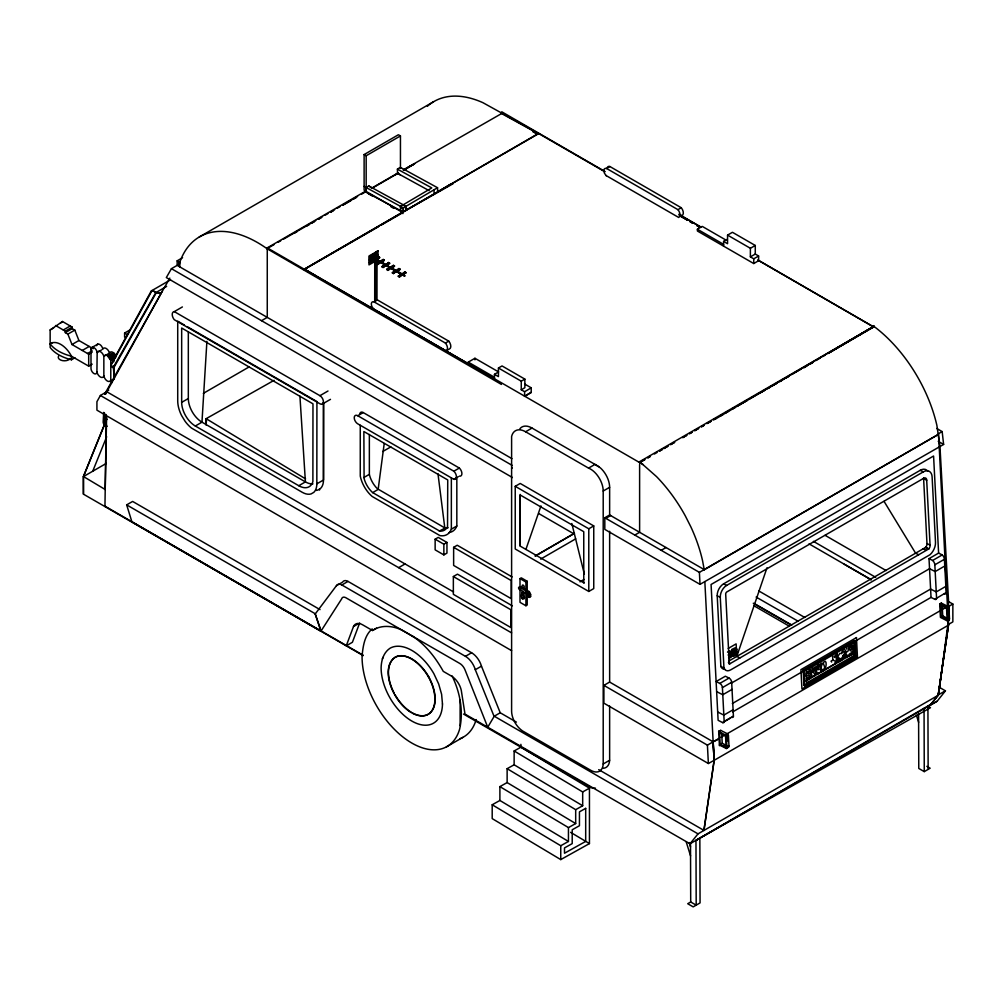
<?xml version="1.0" encoding="UTF-8"?>
<svg xmlns="http://www.w3.org/2000/svg" width="1003" height="1003" viewBox="0 0 1003 1003"><rect width="100%" height="100%" fill="white"/><g stroke="black" fill="none" stroke-linecap="round" stroke-linejoin="round"><path stroke-width="1.5" d="M261.52 320.697L267.262 317.374L267.262 247.616M304.473 270.334L304.473 269.105L538.473 133.437L604.872 171.776M184.477 325.085L177.719 321.186L177.719 400.861A24.022 13.866 60 0 0 181.593 415.568L185.028 421.197A24.022 13.866 60 0 0 191.46 428.043L302.191 492.272A20.712 11.961 60 0 0 311.093 493.927L313.801 492.36A20.712 11.961 60 0 0 316.835 483.835L316.923 401.551L187.185 326.639M319.531 490.041L319.531 489.213M323.568 402.366L323.493 479.998A20.712 11.961 60 0 1 320.458 488.524L317.75 490.078A20.712 11.961 60 0 1 316.158 490.392M400.448 135.932L366.17 155.753L366.17 191.372L364.114 190.181L364.114 154.575L398.392 134.753L400.448 135.932L400.448 168.454M402.88 213.614L402.88 212.623L365.669 191.134L365.669 192.037L403.382 212.084L403.294 207.884L364.114 186.408M400.297 174.911L397.464 173.268L397.464 169.068L400.322 167.363L437.546 187.724L437.684 191.912L304.498 269.18L315.306 275.599M598.854 466.633L532.029 428.055L525.597 431.766A20.311 11.723 60 0 0 511.605 436.556L511.605 711.077A16.612 9.591 60 0 0 524.218 731.889L590.767 770.304A17.628 10.18 60 0 0 603.204 763.973L609.636 760.261L609.636 706.062M719.076 738.885L713.146 741.819L609.636 682.065L609.636 531.277M948.449 618.901L948.437 625.07L948.111 618.889M948.462 615.817L948.487 606.577L952.85 604.057L952.85 621.898L948.487 624.405L938.206 695.28L698.013 833.857L690.014 843.786L465.003 714.123L461.606 692.434A14.468 8.35 60 0 0 451.45 676.097L443.276 671.371C435.741 657.868 425.899 645.092 412.923 636.429M511.944 458.647L179.825 266.898L179.825 262.197A115.947 66.938 60 0 1 267.262 248.857L267.287 248.832M938.206 695.28L948.462 625.145L714.111 760.349L713.146 741.819L714.111 760.211L703.968 830.409L598.728 769.64M923.587 478.055L927.01 544.253A3.423 2.094 -63.2 0 1 925.656 547.337L928.74 548.892A3.423 2.094 -63.2 0 0 930.094 545.808L926.659 479.61A4.075 2.495 -63.2 0 0 924.026 478.092L726.774 591.971A1.893 1.166 -63.2 0 0 725.683 594.002L729.294 664.086L928.803 548.904M96.915 371.837L97.166 352.479A4.438 2.558 60 0 0 94.081 347.74A4.438 2.558 60 0 0 90.997 348.919L90.997 368.427A4.175 2.407 60 0 0 93.956 373.542A4.175 2.407 60 0 0 96.915 371.837A5.04 2.909 60 0 0 100.375 376.99A5.04 2.909 60 0 0 103.848 375.837L103.848 356.341A5.053 2.909 60 0 0 100.513 351.74A5.053 2.909 60 0 0 97.166 352.479L101.692 349.871M106.343 416.483L104.951 506.502M106.657 419.078L83.412 476.513L105.202 489.514L106.594 416.96L105.779 414.339M808.268 673.765L807.891 672.173M205.979 424.557L206.142 418.677L274.082 380.338M205.991 424.708L206.179 419.104M103.698 412.383L103.171 421.849A2.921 1.68 60 0 0 103.76 424.018L107.221 426.262M105.879 415.242L105.528 421.473A1.755 1.016 60 0 0 105.716 422.439L104.187 423.354A1.755 1.016 60 0 1 103.986 422.363L104.5 413.023M104.788 419.605L105.014 415.555M206.906 341.346L201.967 422.163L195.322 426.012A19.308 11.146 60 0 1 181.668 402.366L181.668 328.019L312.974 403.82L312.886 481.553A20.75 11.986 60 0 1 298.769 485.728L195.322 426.012M206.129 424.62L206.455 420.282M384.212 443.514L378.156 489.426L372.665 492.598L371.912 491.909A17.853 10.306 60 0 1 364.089 478.481L363.863 431.516L447.739 479.948L447.539 526.751A21.339 12.324 60 0 1 439.815 531.139L372.665 492.598M442.473 703.993L441.608 694.277L438.675 683.971L433.885 673.715A43.819 25.301 60 0 0 390.042 648.239C383.698 652.426 381.428 660.024 381.127 667.246A43.38 25.05 60 0 0 411.23 720.706A43.38 25.05 60 0 0 442.473 703.993L442.499 703.981M428.369 676.774A33.425 19.295 60 0 0 394.931 657.391C390.129 660.563 388.349 666.305 388.199 671.784A33.024 19.07 60 0 0 420.069 715.791A33.024 19.07 60 0 0 428.369 676.774L428.62 676.624A33.024 19.07 60 0 1 433.434 708.256A33.024 19.07 60 0 1 412.584 713.02M428.62 676.624A33.425 19.295 60 0 0 395.195 657.253C390.393 660.413 388.612 666.155 388.449 671.634A33.024 19.07 60 0 0 394.292 693.361M938.708 686.942L945.44 690.841L937.178 701.197L930.295 705.059L938.57 694.703L948.487 619.954M703.893 830.459L714.224 760.274L708.369 763.521L603.894 703.178L603.894 685.375L609.636 682.065M938.156 695.305L948.487 625.132M179.825 266.898L178.898 266.359L179.825 262.197M378.582 256.755L375.511 258.536L378.582 256.755L379.61 257.345L376.539 259.125L376.589 299.747L376.777 259.438L375.398 258.837L374.633 259.601M520.645 589.037L519.617 589.639L528.18 594.578L529.07 597.437L529.622 595.406A4.501 2.595 60 0 0 528.18 592.209L519.617 587.256L520.645 586.667L529.208 591.607A4.501 2.595 60 0 1 530.65 594.817L530.524 596.76L529.459 596.296M739.863 657.993L736.779 656.426L766.994 567.761M525.911 549.418L540.968 505.888M358.435 623.703L353.495 626.549L346.248 645.832L352.404 642.271L359.663 622.988M92.727 471.209L106.669 436.769M106.744 419.179L83.425 476.601L83.437 494.166L363.211 655.611M522.889 591.256L524.093 593.024M383.058 657.329L382.331 658.908M731.826 653.843L729.407 655.235L728.278 654.658L730.698 653.266L731.826 653.843L731.576 656.677L728.893 658.695M728.604 657.642L730.635 656.94L731.099 654.997L729.971 654.42L728.78 656.978M105.428 394.242L161.307 293.014L155.515 292.563A5.115 2.946 60 0 0 150.701 292.964L111.834 363.851A2.144 1.241 60 0 0 111.534 365.756L111.822 366.371A2.144 1.241 60 0 0 113.176 367.612L113.627 367.675A2.144 1.241 60 0 0 114.392 366.734L156.042 293.139M453.481 591.908L106.807 391.759L100.388 395.47L96.927 401.689L96.927 410.164L511.605 650.659M104.638 394.192L162.436 290.983M105.428 394.192L106.807 391.759M182.584 257.696L177.167 260.818L178.898 261.821L178.898 266.359L177.167 265.369L171.438 268.679L166.322 277.568L512.295 477.441L511.605 477.829M169.833 278.119L161.37 292.838L155.791 292.663A5.115 2.946 60 0 0 150.45 292.487L111.596 363.374A2.144 1.241 60 0 0 111.584 365.894L111.985 366.446A2.144 1.241 60 0 0 113.389 367.198L155.791 292.663L166.636 286.394M729.795 651.912L731.237 652.765L731.701 651.963L730.309 651.574L728.617 652.677M839.85 653.241L837.467 657.216L841.128 659.071L841.204 660.526L837.543 658.67M841.128 659.071C846.77 650.997 845.165 649.869 841.091 653.806C844.413 644.29 849.428 653.643 842.909 658.131L846.068 656.138L846.494 657.479M516.407 722.122L500.221 712.769L481.465 666.155A15.045 8.688 60 0 0 471.598 652.765L348.016 581.414A8.588 4.952 60 0 0 342.587 582.141L336.431 585.702L315.218 613.961L320.922 631.213L341.572 599.017A6.269 3.623 60 0 1 345.834 597.725L459.487 663.284A8.739 5.04 60 0 1 465.079 670.004L487.734 727.238L494.253 716.217L698.013 833.857M810.374 670.205C812.417 668.123 811.364 674.919 809.672 671.722C803.98 675.658 812.204 672.148 811.928 675.621A2.345 1.429 -63.2 0 1 811.427 677.1L809.421 679.094A5.316 3.247 -63.2 0 1 808.017 679.583L806.537 680.021A7.159 4.388 -63.2 0 1 806.437 678.241C808.054 678.341 814.047 674.392 807.603 675.922A2.721 1.667 -63.2 0 1 806.55 675.094C804.669 671.308 813.646 670.042 807.929 668.976M378.996 261.144L376.539 259.727L379.61 257.345M728.679 653.567L730.171 652.389L731.237 652.765M938.62 694.628L945.44 690.841M930.295 705.059L938.294 695.117M849.566 648.251L851.158 647.085L851.923 647.951A1.404 0.865 -63.2 0 1 851.484 648.891C847.209 651.762 853.114 649.806 852.199 652.477C846.432 654.533 848.977 657.93 852.914 653.241A2.909 1.78 -63.2 0 0 853.566 650.897M179.788 262.41L178.898 261.821M946.87 619.804L941.178 616.82L940.588 605.336L946.318 608.257A2.608 1.504 60 0 1 946.594 609.034L947.108 618.976A1.755 1.016 60 0 1 946.932 619.741M375.511 259.125L373.028 257.52L375.147 259.338L373.028 257.52L375.511 258.536M735.349 650.182L734.823 650.684L735.951 651.26C739.913 650.922 735.224 656.626 733.231 656.275L732.102 655.711L731.776 649.543L734.723 647.938L735.939 648.289M735.951 651.26C739.261 648.389 734.635 647.411 732.905 650.12L731.776 649.543M353.495 626.549A13.841 7.986 60 0 1 362.547 624.769L372.489 630.511C381.265 624.48 393.427 625.684 402.579 630.498M372.213 628.894C364.465 635.388 363.048 646.358 362.083 655.799A70.373 40.634 60 0 0 404.41 738.133A70.373 40.634 60 0 0 459.637 729.118C463.699 711.215 460.013 692.296 452.115 675.959M727.488 652.113L729.72 650.922L731.701 651.963M834.784 652.389L837.229 653.63L834.208 656.639L834.571 657.379L836.163 656.1L836.464 661.842L834.697 663.058L835.361 663.898M849.14 648.991C845.742 647.474 856.299 642.798 852.425 649.305L853.566 650.897M74.949 357.77L71.476 359.776A40.571 23.42 0 0 1 50.15 347.464L50.15 329.949L62.487 321.512L72.241 327.154L72.241 328.633L65.308 332.632L65.308 331.153L55.541 325.511M60.318 323.292L62.487 321.512M846.77 647.838L846.833 649.217M376.614 259.764L374.746 259.764L374.708 301.201M805.585 675.909L806.287 675.395M817.583 674.166L818.323 673.038L816.73 673.239L816.442 667.848L817.721 667.108L817.846 668.813L818.649 668.813L818.812 665.064L816.367 663.823M838.859 661.88L839.398 660.35L837.618 661.178L837.229 653.63M734.133 653.831L735.487 651.373M828.014 353.457L873.337 326.765L873.676 325.636M579.997 581.853L583.997 579.421M450.385 184.289L437.684 191.912L538.824 133.524M437.546 187.724L406.014 206.305L403.156 204.788L400.46 206.38L400.561 210.542M531.226 392.298L524.619 396.185L524.619 391.722L531.226 387.822L524.694 384.049M816.016 360.516L820.04 358.134M825.344 355.024L822.711 356.566M948.487 616.983L948.487 599.781L939.961 446.548L936.89 425.422A109.578 63.264 60 0 0 873.939 326.389L828.077 353.407L873.726 326.991L757.955 260.015M715.954 418.715L873.964 326.188M379.861 262.059L376.175 259.927L373.003 261.77L371.975 261.181L375.147 258.749M373.003 261.77L376.175 259.338L379.861 261.47L376.777 263.25L377.805 264.441L380.889 262.059L377.805 264.441M384.437 264.291L381.215 262.422L384.299 260.053L383.271 259.451L380.187 261.244L376.539 259.125M376.777 263.839L378.833 262.648M381.215 261.231L383.271 259.451M381.215 262.422L384.299 260.053M383.096 267.5L386.18 265.118L383.096 267.5L382.068 266.898L385.152 264.529L380.889 262.059M385.516 264.905L388.587 262.523L389.615 263.125L386.544 265.494L389.101 266.974M382.068 266.898L385.152 264.529M386.544 264.316L388.587 262.523M389.615 263.125L386.544 264.905L390.393 267.726M387.923 270.384L391.095 267.951L387.923 270.384L386.895 269.193L390.067 267.362L386.18 265.118M390.393 267.124L393.464 265.344L394.492 265.933L391.421 268.315L394.781 270.258M386.895 269.782L390.067 267.362M391.421 267.124L393.464 265.344M391.421 268.315L394.492 265.933M401.802 274.308L404.886 271.938L401.802 274.308L396.925 271.5L400.009 269.117L398.981 268.528L395.897 270.308L391.408 267.726M393.414 273.556L396.586 271.123L393.414 273.556L392.386 272.954L395.558 270.522L391.095 267.951M392.386 272.954L395.558 270.522M396.925 271.5L400.009 269.117M399.37 276.991L402.542 274.559L399.37 276.991L398.341 276.402L401.513 273.969L396.586 271.123M398.341 276.402L401.513 273.969M402.542 275.148L404.786 276.038L402.83 274.308L405.914 272.528L404.886 271.938M402.83 274.91L405.914 272.528M404.422 276.239L404.786 275.436L402.83 274.308M639.613 462.596L644.979 459.474L639.613 462.546L638.623 462.019M694.766 430.638L698.803 428.306L694.816 430.676M701.498 426.739L704.194 425.184M706.889 423.63L710.926 421.285M713.622 419.73L716.318 418.163M720.355 415.831L723.05 414.264M725.733 412.709L728.429 411.142M732.478 408.81L735.161 407.243M737.857 405.688L747.285 400.222M749.981 398.667L764.787 390.092M767.483 388.525L776.911 383.071M779.607 381.504L789.022 376.05M791.718 374.495L801.146 369.029M803.842 367.474L813.27 362.008M535.263 556.038L574.456 533.32L535.251 555.95M699.843 838.157L700.069 902.913L693.198 906.875L687.707 903.728L690.703 901.998L696.195 905.145L695.969 840.351L930.483 704.482M199.221 237.034L433.547 101.742M50.15 329.949L53.623 327.956M63.289 329.987L70.223 325.988M65.308 331.153L72.241 327.154M92.163 364.152L88.69 366.145L71.476 356.215A40.571 23.42 0 0 1 50.15 343.904L52.457 342.562M65.308 332.632L67.878 334.124L74.811 330.112L78.924 340.506L93.166 348.731M151.516 290.795L170.497 279.85M67.878 334.124L71.99 344.518L78.924 340.506M82.271 350.448L89.204 346.449M405.889 206.279L406.115 210.517L406.014 206.305L368.803 185.969L366.07 187.536L366.17 191.749M92.075 347.414L97.73 344.154M90.997 348.919L93.266 347.615M365.669 191.134L267.262 247.854L494.466 379.034L494.466 374.32L498.478 372M371.386 188.351L397.464 173.268L429.121 190.633M267.262 248.543L273.995 244.657M278.044 242.325L280.74 240.77M283.435 239.215L315.782 220.572M318.478 219.018L322.527 216.686M325.223 215.131L327.918 213.576M330.614 212.022L334.663 209.702M337.359 208.148L340.055 206.593M342.75 205.038L357.582 196.488M361.619 194.156L364.315 192.601M372.878 187.774L398.404 173.043L395.696 174.597M413.286 164.53L403.82 169.921L414.74 163.702L404.309 169.72M294.243 233.273L296.938 231.743M306.366 226.277L309.062 224.76M311.757 223.155L314.453 221.65M318.503 219.268L321.198 217.714M330.626 212.272L333.322 210.705M342.75 205.264L350.837 200.675M353.532 199.045L356.228 197.566M87.537 353.495L92.163 350.824M124.61 337.184L124.61 333.034L130.265 329.774M71.99 344.518L88.69 354.159L92.163 352.153M174.296 311.62L319.907 395.683A4.952 2.859 60 0 1 323.405 401.752A4.952 2.859 60 0 1 319.907 403.77L174.296 319.706A5.667 3.272 60 0 1 172.24 314.478A5.667 3.272 60 0 1 174.296 311.62L182.396 306.943M110.606 359.876L116.26 356.617L112.975 352.404A5.316 3.072 60 0 0 109.503 353.081L103.848 356.341A5.316 3.072 60 0 1 107.321 355.676L110.781 360.34L110.781 379.849A4.438 2.558 60 0 0 111.797 382.757M107.685 355.927L113.326 352.667M108.036 356.215L113.69 352.956M108.387 356.529L114.041 353.269M108.725 356.88L114.38 353.62M109.051 357.256L114.706 353.996M109.365 357.645L115.019 354.385M109.653 358.071L115.307 354.799M109.929 358.497L115.583 355.238M110.18 358.949L115.834 355.689M110.405 359.413L116.06 356.153M115.307 357.732L110.781 360.34A4.476 2.583 60 0 1 113.803 359.312L113.815 361.77M304.473 269.343L378.62 226.615M381.316 225.061L402.88 212.623M106.03 391.697L108.725 390.142M375.837 252.092L378.018 250.838L378.018 259.739L368.979 264.905L368.979 256.016L378.018 250.85M103.986 422.363L105.528 421.473M181.668 402.366L188.326 398.53L188.326 331.918M203.333 393.364L249.22 366.872M374.069 301.878L377.416 299.947L448.767 341.145A5.579 3.222 60 0 1 449.269 349.057L445.921 350.987L447.137 349.922A5.579 3.222 60 0 0 445.432 343.076L374.069 301.878A4.689 2.708 60 0 0 371.937 306.642L373.73 309.125L468.263 363.901L468.263 362.121L474.946 358.272L498.529 371.887M606.238 175.726L604.458 173.231A4.689 2.708 60 0 1 606.589 168.479L609.924 166.548L681.275 207.746A5.579 3.222 60 0 1 681.777 215.658L679.106 214.103M106.255 463.424L83.425 476.601L83.437 494.166M320.922 631.213L131.907 521.848L126.666 504.873L132.634 501.437L320.032 609.623M319.907 395.683L328.006 391.007M322.377 404.021L330.488 399.344M445.432 343.076L448.767 341.145M606.589 168.479L677.94 209.665L681.275 207.746M458.233 476.764L453.845 479.309L357.557 423.705A4.952 2.859 60 0 1 354.247 417.649A4.952 2.859 60 0 1 357.745 415.731L363.236 412.572L459.336 468.05A5.191 2.996 60 0 1 461.894 473.579A5.191 2.996 60 0 1 459.336 476.137M723.602 246.136L723.602 241.41L727.564 243.704L727.564 235.116L750.382 248.28L750.382 256.881L755.272 254.06L758.619 256.003L758.619 260.717L753.742 263.538L697.386 231.003L697.386 229.223L702.276 226.402L725.859 240.018M727.564 235.116L732.441 232.295L755.272 245.472L755.272 254.06M498.441 368.013L502.039 365.945L524.857 379.109L524.857 387.71L521.259 389.778L521.259 381.19L498.441 368.013L498.441 376.614L494.466 374.32M298.769 485.728L305.413 481.891A20.75 11.986 60 0 0 312.961 483.835M723.602 241.41L727.263 239.303M316.835 483.835L323.493 479.998L323.493 402.316M750.382 248.28L755.272 245.472M521.259 381.19L524.857 379.109M363.863 477.516L369.355 474.344L369.355 434.487M750.382 256.881L753.742 258.824L758.619 256.003M524.544 396.398L531.226 392.549L531.226 387.822M357.745 415.731L453.845 471.222L459.336 468.05M511.605 465.868L512.295 465.467L171.438 268.679M511.605 468.313L512.295 467.925M336.431 585.702A8.588 4.952 60 0 1 341.847 584.975L348.016 581.414M515.229 486.317L520.206 483.446L593.751 525.923L593.751 588.585L588.786 591.457L515.229 548.992L515.229 486.317L588.786 528.794L593.751 525.923M439.301 531.063L445.307 527.967A21.339 12.324 60 0 0 448.191 527.703M360.265 425.272L360.265 476.061A22.956 13.252 60 0 0 372.151 496.46L439.991 535.627A26.442 15.271 60 0 0 451.35 529.17L456.829 526.011L456.829 477.804M435.139 539.175L438.223 537.395L446.949 542.435L446.949 553.117L443.865 554.897L435.139 549.857L435.139 539.175L443.865 544.215L446.949 542.435M315.218 613.961L321.123 631.088M398.642 567.66L405.062 563.949M525.597 431.766L588.548 468.113L594.98 464.402L600.396 467.899A17.916 10.343 60 0 1 609.636 487.308L609.636 514.978L604.809 517.761L604.809 529.396L700.019 584.36L943.622 444.429L942.156 431.591L936.789 428.494M453.632 547.325L511.191 580.549L511.191 598.653L453.632 565.429L453.632 547.325L457.23 545.243L512.107 576.926M639.613 462.546L639.613 461.668L873.939 326.389M654.395 454.008L657.078 452.466M701.561 426.776L704.256 425.222M708.306 422.89L711.002 421.323M713.697 419.768L716.393 418.213M720.442 415.881L723.138 414.327M725.833 412.76L728.542 411.205M732.579 408.873L735.274 407.318M737.982 405.751L747.423 400.31M760.901 392.524L764.95 390.18M767.646 388.625L770.342 387.07M773.05 385.516L777.087 383.171M779.782 381.616L782.49 380.062M786.528 377.717L789.223 376.163M453.356 576.537L510.903 609.761L510.903 627.565L453.356 594.34L453.356 576.537L457.468 574.167L512.345 605.85M603.204 763.973L603.204 491.019L609.636 487.308M372.489 630.511L376.539 628.166M605.825 518.338L610.639 515.567M540.655 559.097L575.684 538.849M520.005 578.606L521.297 577.853L527.202 581.276L527.202 605.01L525.923 605.749L520.005 602.339L520.005 578.606L525.923 582.016L527.202 581.276M522.137 593.224C523.303 588.723 519.642 597.224 522.701 599.293C527.051 593.926 519.905 588.962 524.042 598.879M528.18 592.209L529.208 591.607M528.18 594.578L529.208 593.989M522.137 598.39L523.165 597.801M523.466 597.964L524.494 597.374M528.18 596.233L529.208 595.632M529.622 595.406L530.65 594.817M634.799 535.063L639.613 532.292L639.613 464.452M528.907 597.362L530.65 596.459M341.847 584.975L465.43 656.326L471.598 652.765M661.203 550.321L666.017 547.538M500.221 712.769L494.053 716.33L475.297 669.716L481.465 666.155M938.482 433.71L942.156 431.591M604.809 517.761L699.392 572.362L938.545 434.299L947.471 606.539M703.843 570.005L938.545 434.299M724.755 669.239A9.441 5.78 -63.2 0 1 720.869 666.456L717.208 595.782A9.541 5.83 -63.2 0 1 723.539 583.884L920.24 470.307A11.71 7.159 -63.2 0 1 927.675 471.084M446.348 746.922L462.884 737.368M723.953 668.011L720.279 597.337A9.541 5.83 -63.2 0 1 726.611 585.439L923.324 471.861A11.71 7.159 -63.2 0 1 932.113 476.926L935.498 542.247A11.058 6.77 -63.2 0 1 930.032 554.697L730.623 669.916A9.441 5.78 -63.2 0 1 723.953 668.011L720.869 666.456M728.203 648.452L736.127 643.876L736.49 650.847M732.541 649.806L735.224 648.928L732.641 651.637L732.541 649.806L733.669 650.383L736.352 649.493L733.77 652.213L733.669 650.383M728.316 655.373L729.444 655.949L731.099 654.997M728.705 661.102L925.719 547.35M946.155 592.56L934.796 599.305L931.035 597.399L929.016 558.633L938.607 553.092L942.243 554.922A4.175 2.407 60 0 1 944.425 559.273L946.155 592.56A2.57 1.479 60 0 1 944.387 593.763M729.043 678.078L725.357 676.21L716.104 681.551L719.803 683.419L729.043 678.078A3.485 2.019 60 0 1 731.663 682.266L733.419 716.129A2.332 1.354 60 0 1 731.877 717.258M929.016 558.633L932.64 560.464L942.243 554.922M934.796 599.305A2.57 1.479 60 0 0 936.564 598.101L934.834 564.814L944.425 559.273M938.607 553.092L933.58 456.014L711.077 584.486L718.123 720.317L722.624 722.599A2.332 1.354 60 0 0 724.166 721.47L722.411 687.607L731.663 682.266M731.275 683.181L929.543 568.701L935.185 571.56L944.776 566.018M732.04 689.4L722.787 694.74L716.631 691.631M732.328 703.529L930.596 589.062L936.238 591.92L945.829 586.379M733.093 709.76L723.84 715.101L717.684 711.992M803.19 670.129L854.318 640.604L855.095 640.992L855.885 656.25L804.757 685.776L803.98 685.388L803.19 670.129L803.955 670.518L855.095 640.992M732.729 711.892L803.24 671.17L804.017 671.559M931.035 597.399L854.38 641.657L854.318 640.604M810.349 667.296L812.794 668.525L818.812 665.064M724.166 721.47L733.419 716.129M722.624 722.599L730.548 718.023M836.464 661.842L832.803 659.987L831.036 661.203L831.7 662.043M812.794 668.525C811.427 672.386 814.95 672.649 814.035 669.239L815.289 668.512L815.564 673.903L814.047 675.495L814.862 675.734M811.314 677.439L814.01 675.884M818.034 673.552L835.537 663.447M839.574 661.115L842.257 659.573M846.294 657.241L848.989 655.686M805.71 680.974L852.174 654.157L854.468 655.323L853.829 642.81L806.036 670.393L806.688 682.918L854.468 655.323M726.322 748.514L728.379 747.323A2.921 1.68 60 0 0 728.968 745.843L728.441 735.776A3.774 2.182 60 0 0 727.676 733.895L720.756 730.385L718.7 731.576L725.62 735.074A3.774 2.182 60 0 1 726.385 736.954L726.912 747.034A2.921 1.68 60 0 1 726.322 748.514L719.402 745.003M939.723 603.956L941.265 603.066L948.186 606.564A3.774 2.182 60 0 1 948.951 608.445L949.477 618.525A2.921 1.68 60 0 1 948.888 620.004L947.346 620.895L940.413 617.384L939.723 603.956L946.644 607.454A3.774 2.182 60 0 1 947.409 609.335L947.935 619.415A2.921 1.68 60 0 1 947.346 620.895M803.98 685.388L810.712 681.501M813.395 679.946L816.091 678.392M820.128 676.06L822.824 674.505M825.507 672.963L828.202 671.408M832.239 669.076L834.935 667.522M837.618 665.967L840.313 664.412M849.729 658.971L853.766 656.639M603.894 685.375L707.416 745.141L719.051 738.409M721.107 737.23L946.117 607.316M725.62 735.074L727.676 733.895M946.644 607.454L948.186 606.564M726.385 736.954L728.441 735.776M947.409 609.335L948.951 608.445M725.57 736.653A2.608 1.504 60 0 0 725.294 735.876L719.565 732.955L720.167 744.452L722.223 743.261L726.811 745.593M941.178 616.82L942.72 615.942L947.321 618.262M721.483 744.514L719.427 745.705L718.675 731.062L720.756 730.385M726.912 747.034L728.968 745.843M947.935 619.415L949.477 618.525M690.014 843.786L937.178 701.197M918.585 713.421L918.773 768.461L924.264 771.62L930.157 768.21L926.86 766.33M403.156 204.825L431.779 187.925L397.364 169.106M403.143 170.008L501.375 113.69M376.84 255.364L378.018 254.699M374.345 260.366L369.518 263.125L369.518 262.234L376.752 258.097L376.752 258.987M382.732 451.513L390.844 446.887M695.969 840.351L930.483 707.692L927.8 706.137M453.13 183.699L403.382 211.809L400.548 210.266M514.138 764.787L507.129 768.687L575.684 809.659L582.68 805.76L514.138 764.787L514.138 750.971L520.896 747.197L589.451 788.17L589.451 843.586L560.752 859.596L492.197 818.611L492.197 804.77L499.895 800.469L568.45 841.442L560.752 845.742L492.197 804.77M499.895 786.615L507.129 782.578L575.684 823.563L568.45 827.588L499.895 786.615L499.895 800.469M514.138 750.971L582.68 791.944L589.451 788.17M733.832 651.649L734.585 651.286M820.203 665.679C818.059 665.766 821.432 662.507 822.46 663.372C821.77 665.177 819.965 668.913 822.56 669.954C828.089 667.446 819.978 662.807 825.356 661.278C826.973 662.243 826.234 670.092 822.698 671.358A3.636 2.232 -63.2 0 1 821.733 671.458A4.376 2.683 -63.2 0 1 820.68 670.731L820.203 665.679L817.758 664.437M845.115 652.577L847.761 651.486L848.663 649.38M595.481 788.182L591.231 787.806L463.511 714.061M735.738 650.521L736.403 651.436M920.24 470.307L923.324 471.861M923.65 478.682L926.734 480.236M927.023 543.563L930.094 545.118M925.531 547.462L928.615 549.017M923.186 548.804L926.27 550.371M918.673 554.747L915.601 553.192L884.057 501.387M944.726 617.898L948.888 620.004M723.539 583.884L726.611 585.439M855.108 655.862L855.885 656.25M844.702 653.918L848.362 655.774M842.996 655.423L845.441 656.664M717.208 595.782L720.279 597.337M815.564 673.903L811.903 672.06L810.449 673.891M730.811 655.348L731.939 655.924M730.034 655.536L731.162 656.112M728.379 662.394L730.146 663.572A1.818 1.116 -63.2 0 1 729.294 663.547L729.281 663.76M724.216 745.216L728.379 747.323M720.167 744.452L725.946 747.373A1.755 1.016 60 0 0 726.097 746.596L725.583 736.653M427.391 106.255A115.947 66.938 60 0 1 482.97 102.707L538.448 133.424M368.715 185.981L370.872 187.222M400.485 207.496L403.319 209.038M538.36 133.788L501.174 113.314M754.118 603.455L791.781 625.032M690.089 221.676L692.81 223.23L690.089 221.688M756.112 597.061L798.162 621.246M753.291 603.267L791.279 625.107M679.395 214.805L701.084 227.317M757.992 260.178L873.337 326.777M606.05 175.525L678.692 217.463L679.645 216.523A5.579 3.222 60 0 0 677.94 209.665M697.386 229.223L723.602 244.356M938.231 441.307L943.622 444.429M364.114 154.575L366.17 155.753M368.327 193.667L372.314 195.974M390.919 206.718L393.577 208.248M378.595 257.345L379.61 257.934M383.271 260.053L384.299 260.642M388.6 263.125L389.628 263.714M393.464 265.933L394.492 266.522M400.009 269.707L398.981 268.528M404.886 272.528L405.914 273.117M381.215 261.833L385.516 264.316M396.925 270.91L401.802 273.719M402.542 274.559L404.422 275.649M380.889 262.648L385.152 265.118M386.18 265.707L390.067 267.951M391.095 268.541L395.558 271.123M396.586 271.713L401.513 274.559M376.777 263.25L377.805 263.839M382.068 266.309L383.096 266.898M371.975 260.579L373.003 261.181M386.895 269.193L387.923 269.782M392.386 272.365L393.414 272.954M398.341 275.8L399.37 276.402M948.788 601.712L952.85 604.057M825.105 535.339L886.125 570.569M813.42 541.357L875.694 577.327M809.057 543.864L871.331 579.834L844.25 564.225M521.259 389.778L524.619 391.722M468.263 362.121L494.466 377.253M304.473 269.105L643.312 464.69M267.262 248.857L501.425 384.437M758.795 590.943L804.732 617.459M609.636 514.978L704.219 569.591L702.564 560.715A109.578 63.264 60 0 0 690.866 526.888L685.287 515.855A109.578 63.264 60 0 0 656.539 476.613L639.613 461.668M754.03 605.812L789.298 626.185M538.724 513.536L573.403 533.558M584.222 583.082L520.206 546.121L520.206 494.416M124.61 333.034L127.318 334.588M72.241 328.633L74.811 330.112M100.388 395.47L511.605 632.88M126.666 504.873L315.418 613.849M104.951 506.164L363.211 655.272M501.763 111.784L604.784 171.388M679.332 214.529L701.022 227.079M402.805 630.586L413.173 636.604M570.632 832.34L589.451 843.586M206.142 418.677L305.589 478.895M104.136 423.316L106.468 424.821M816.831 668.412L817.019 668.876A4.376 2.683 -63.2 0 0 817.646 669.452A3.636 2.232 -63.2 0 0 819.037 669.502M916.429 715.264L918.623 722.336M686.165 841.718L690.54 855.872M689.199 842.545L690.515 846.946M571.823 523.491L584.36 574.205M369.355 474.344L369.58 475.309A17.853 10.306 60 0 0 377.404 488.737L444.793 527.904L437.972 473.717M104.976 488.135L105.202 489.514M113.627 367.675L114.392 378.156M113.389 367.198L114.141 377.68M299.922 396.122L305.413 481.891L201.967 422.163A19.308 11.146 60 0 1 188.326 398.53M948.362 612.407L948.587 616.669M942.206 605.887L942.72 615.942M941.265 603.066L941.566 609.034M851.597 643.199L851.76 646.333M851.083 642.76L851.234 645.606M832.578 655.674L832.803 659.987M803.955 670.518L804.757 685.776M736.641 653.643L736.779 656.426M732.905 650.12L733.231 656.275M729.407 655.235L729.444 655.949M727.702 736.892L727.927 741.154M721.696 733.206L722.223 743.261M704.833 581.577L714.111 760.349M699.392 572.362L700.019 584.36M707.416 745.141L708.369 763.521M433.986 189.83L434.123 194.018M927.925 706.125L928.139 769.376M924.051 708.356L924.264 771.62M690.503 842.771L690.703 901.998M376.175 259.338L376.313 300.01M375.975 260.053L376.025 300.085M375.511 260.667L375.561 300.699M375.122 260.441L375.185 302.016M374.758 260.655L374.821 300.687M753.742 258.824L753.742 263.538M588.786 528.794L588.786 591.457M583.759 582.756L583.759 531.69L520.244 495.018L520.244 546.096M582.68 791.944L582.68 805.76M575.684 809.659L575.684 823.563M568.45 827.588L568.45 841.442M560.752 845.742L560.752 859.596M525.923 582.016L525.923 605.749M520.896 744.339L520.896 747.197M507.129 768.687L507.129 782.578M474.946 358.272L474.946 359.814M460.126 699.668L460.126 725.696M451.35 477.867L451.35 529.17M443.865 544.215L443.865 554.897M177.167 260.818L177.167 265.369M113.815 365.945L113.891 379.272M88.69 354.159L88.69 366.145M71.476 359.776L71.476 356.215A19.922 11.497 60 0 0 50.15 343.904M519.867 428.782A20.311 11.723 60 0 1 532.029 428.055M588.548 468.113A17.916 10.343 60 0 1 603.204 491.019M609.636 760.261A17.628 10.18 60 0 1 603.204 768.285M465.43 656.326A15.045 8.688 60 0 1 475.297 669.716M411.368 712.331A33.024 19.07 60 0 1 394.981 694.615M476.174 719.577A70.373 40.634 60 0 1 460.114 738.634M374.796 301.163A4.689 2.708 60 0 1 377.416 299.947M719.803 683.419A3.485 2.019 60 0 1 722.411 687.607M932.64 560.464A4.175 2.407 60 0 1 934.834 564.814M607.304 167.752A4.689 2.708 60 0 1 609.924 166.548M105.114 422.764A2.921 1.68 60 0 1 104.788 421.837M110.781 379.849A5.04 2.909 60 0 1 107.321 381.002A5.04 2.909 60 0 1 103.848 375.837M109.503 353.081A5.053 2.909 60 0 0 106.168 348.48A5.053 2.909 60 0 0 102.82 349.22A4.438 2.558 60 0 0 99.736 344.468A4.438 2.558 60 0 0 96.652 345.659M70.235 358.472A6.181 3.561 0 0 1 62.286 360.579A6.181 3.561 0 0 1 58.65 355.99M520.645 586.667A1.454 0.84 60 0 1 521.648 588.122M522.224 586.103A1.454 0.84 60 0 1 523.127 585.138A1.454 0.84 60 0 1 524.243 587.068A1.454 0.84 60 0 1 522.952 587.369M359.876 413.537A4.952 2.859 60 0 1 363.236 412.572M456.829 526.011A26.442 15.271 60 0 1 449.194 532.53M453.845 471.222A5.191 2.996 60 0 1 456.415 476.738A5.191 2.996 60 0 1 453.845 479.309M369.606 259.138L369.606 260.015L376.84 255.89L376.84 255L369.606 259.138M369.656 257.721L369.656 258.611L376.89 254.486L376.89 253.596L369.656 257.721M369.693 256.317L369.693 257.207L376.927 253.069L376.927 252.179L369.693 256.317M736.754 652.389L733.92 655.172L733.795 652.89L736.026 651.774L736.754 652.389M806.688 366.007L804.017 367.587L806.688 366.007M813.345 362.083L810.687 363.663L813.37 362.07M405.964 206.33L403.294 207.884L405.977 206.33M650.358 456.365L647.675 457.92L650.358 456.34M662.456 449.357L659.761 450.924L662.456 449.357M667.835 446.247L663.798 448.579L667.848 446.247M674.568 442.348L670.531 444.68L674.593 442.348M686.691 435.327L682.654 437.659L686.729 435.34M692.07 432.205L689.387 433.76L692.12 432.23M856.449 637.595L800.933 669.64L801.936 688.998L857.452 656.94L856.449 637.595M376.815 256.229L369.58 260.354L369.58 261.244L376.815 257.119L376.815 256.229M585.689 808.355L579.446 811.841L579.446 825.732L572.211 829.769L572.211 843.611L564.501 847.911L564.501 853.227L585.689 841.417L585.689 808.355M536.843 133.788L532.781 131.456L536.843 133.8M687.381 220.121L679.244 215.457L687.381 220.133M699.58 227.117L696.872 225.562L699.58 227.129M114.141 379.121L114.116 373.204L114.141 379.121M518.589 587.858A1.454 0.84 60 0 0 520.131 589.777A1.454 0.84 60 0 0 520.131 587.72A1.454 0.84 60 0 0 518.589 587.858"/></g></svg>
